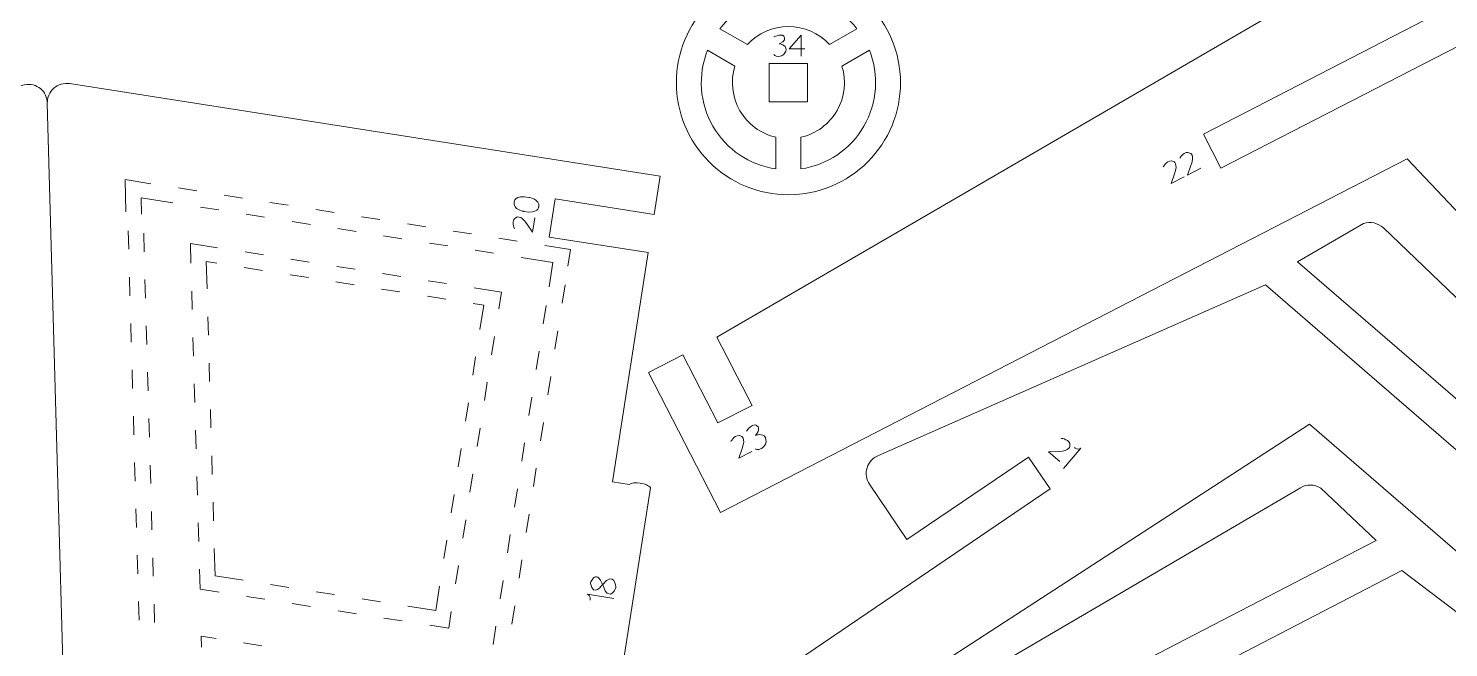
# Model space of a CAD drawing. Header units: centimetres. Extents: x -25 to 25, y -32.5 to 32.5.
# Drawn here: x -12.67 to -1.55, y -18.8 to -13.95 of the extents above; entities that cross this region are included whole.
import ezdxf

# ---------------------------------------------------------------- set-up
doc = ezdxf.new("R2010")
doc.units = ezdxf.units.CM
doc.header["$MEASUREMENT"] = 0
doc.layers.add('Capa 1', color=7, linetype='Continuous')

msp = doc.modelspace()

# ---------------------------------------------------------------- linework, layer by layer
at = {"layer": 'Capa 1', "color": 250, "lineweight": 9}
for points, knots in [([(-3.3292, -15.04239), (-3.3292, -15.04239), (-1.27881, -13.98638), (-1.27881, -13.98638), (-1.27881, -13.98638), (-1.27881, -13.98638), (1.3534, -15.99724), (1.3534, -15.99724), (1.3534, -15.99724), (1.39106, -16.0236), (1.41469, -16.06562), (1.41761, -16.11147), (1.41761, -16.11147), (1.42057, -16.15731), (1.40225, -16.20222), (1.36827, -16.23311), (1.36827, -16.23311), (1.36827, -16.23311), (0.98198, -16.58399), (0.98198, -16.58399), (0.98198, -16.58399), (0.98198, -16.58399), (0.20904, -15.73308), (0.20904, -15.73308), (0.20904, -15.73308), (0.20904, -15.73308), (-0.01494, -15.9365), (-0.01494, -15.9365), (-0.01494, -15.9365), (-0.01494, -15.9365), (2.42652, -18.62437), (2.42652, -18.62437), (2.42652, -18.62437), (2.42652, -18.62437), (1.97855, -19.03126), (1.97855, -19.03126), (1.97855, -19.03126), (1.97855, -19.03126), (-1.87023, -14.96733), (-1.87023, -14.96733), (-1.87023, -14.96733), (-1.87023, -14.96733), (-7.24819, -17.73714), (-7.24819, -17.73714), (-7.24819, -17.73714), (-7.24819, -17.73714), (-7.81326, -16.63999), (-7.81326, -16.63999), (-7.81326, -16.63999), (-7.81326, -16.63999), (-7.54541, -16.50204), (-7.54541, -16.50204), (-7.54541, -16.50204), (-7.54541, -16.50204), (-7.2701, -17.03659), (-7.2701, -17.03659), (-7.2701, -17.03659), (-7.2701, -17.03659), (-7.0022, -16.89862), (-7.0022, -16.89862), (-7.0022, -16.89862), (-7.0022, -16.89862), (-7.27752, -16.36406), (-7.27752, -16.36406), (-7.27752, -16.36406), (-7.27752, -16.36406), (-2.07196, -13.33673), (-2.07196, -13.33673), (-2.07196, -13.33673), (-2.02255, -13.30762), (-1.9608, -13.30904), (-1.9127, -13.34034), (-1.9127, -13.34034), (-1.9127, -13.34034), (-1.48051, -13.75142), (-1.48051, -13.75142), (-1.48051, -13.75142), (-1.48051, -13.75142), (-3.46713, -14.77458), (-3.46713, -14.77458), (-3.46713, -14.77458), (-3.46713, -14.77458), (-3.3292, -15.04239), (-3.3292, -15.04239)], [0, 0, 0, 0, 0.04545455, 0.04545455, 0.04545455, 0.04545455, 0.09090909, 0.09090909, 0.09090909, 0.09090909, 0.13636364, 0.13636364, 0.13636364, 0.13636364, 0.18181818, 0.18181818, 0.18181818, 0.18181818, 0.22727273, 0.22727273, 0.22727273, 0.22727273, 0.27272727, 0.27272727, 0.27272727, 0.27272727, 0.31818182, 0.31818182, 0.31818182, 0.31818182, 0.36363636, 0.36363636, 0.36363636, 0.36363636, 0.40909091, 0.40909091, 0.40909091, 0.40909091, 0.45454545, 0.45454545, 0.45454545, 0.45454545, 0.5, 0.5, 0.5, 0.5, 0.54545455, 0.54545455, 0.54545455, 0.54545455, 0.59090909, 0.59090909, 0.59090909, 0.59090909, 0.63636364, 0.63636364, 0.63636364, 0.63636364, 0.68181818, 0.68181818, 0.68181818, 0.68181818, 0.72727273, 0.72727273, 0.72727273, 0.72727273, 0.77272727, 0.77272727, 0.77272727, 0.77272727, 0.81818182, 0.81818182, 0.81818182, 0.81818182, 0.86363636, 0.86363636, 0.86363636, 0.86363636, 0.90909091, 0.90909091, 0.90909091, 0.90909091, 1, 1, 1, 1]), ([(-6.71706, -13.49369), (-6.95008, -13.49385), (-7.17339, -13.58652), (-7.33807, -13.75136), (-7.33807, -13.75136), (-7.50268, -13.9162), (-7.59512, -14.13859), (-7.59496, -14.37159), (-7.59496, -14.37159), (-7.59481, -14.60454), (-7.50214, -14.82792), (-7.3373, -14.99253), (-7.3373, -14.99253), (-7.17246, -15.15713), (-6.95008, -15.24958), (-6.71706, -15.24942), (-6.71706, -15.24942), (-6.48414, -15.24926), (-6.26074, -15.1566), (-6.09614, -14.99176), (-6.09614, -14.99176), (-5.93145, -14.82692), (-5.83909, -14.60454), (-5.83924, -14.37159), (-5.83924, -14.37159), (-5.8394, -14.13859), (-5.93207, -13.9152), (-6.09691, -13.75059), (-6.09691, -13.75059), (-6.26174, -13.58598), (-6.48414, -13.49354), (-6.71706, -13.49369)], [0, 0, 0, 0, 0.11111111, 0.11111111, 0.11111111, 0.11111111, 0.22222222, 0.22222222, 0.22222222, 0.22222222, 0.33333333, 0.33333333, 0.33333333, 0.33333333, 0.44444444, 0.44444444, 0.44444444, 0.44444444, 0.55555556, 0.55555556, 0.55555556, 0.55555556, 0.66666667, 0.66666667, 0.66666667, 0.66666667, 0.77777778, 0.77777778, 0.77777778, 0.77777778, 1, 1, 1, 1]), ([(-6.39525, -14.07312), (-6.39525, -14.07312), (-6.18063, -13.94917), (-6.18063, -13.94917), (-6.18063, -13.94917), (-6.31035, -13.78479), (-6.50832, -13.68889), (-6.71776, -13.68913), (-6.71776, -13.68913), (-6.92721, -13.68935), (-7.12416, -13.78449), (-7.25357, -13.94917), (-7.25357, -13.94917), (-7.25357, -13.94917), (-7.03897, -14.07312), (-7.03897, -14.07312), (-7.03897, -14.07312), (-6.95601, -13.98353), (-6.83947, -13.93261), (-6.71738, -13.93253), (-6.71738, -13.93253), (-6.59537, -13.93238), (-6.47828, -13.98369), (-6.39525, -14.07312)], [0, 0, 0, 0, 0.14285714, 0.14285714, 0.14285714, 0.14285714, 0.28571429, 0.28571429, 0.28571429, 0.28571429, 0.42857143, 0.42857143, 0.42857143, 0.42857143, 0.57142857, 0.57142857, 0.57142857, 0.57142857, 0.71428571, 0.71428571, 0.71428571, 0.71428571, 1, 1, 1, 1]), ([(-6.81466, -15.04738), (-7.02163, -15.01772), (-7.20359, -14.8947), (-7.30834, -14.71377), (-7.30834, -14.71377), (-7.4131, -14.53274), (-7.4285, -14.31244), (-7.35109, -14.11818), (-7.35109, -14.11818), (-7.35109, -14.11818), (-7.13649, -14.24204), (-7.13649, -14.24204), (-7.13649, -14.24204), (-7.17246, -14.35889), (-7.15814, -14.48545), (-7.09689, -14.59121), (-7.09689, -14.59121), (-7.03573, -14.69704), (-6.93382, -14.77245), (-6.81466, -14.79949), (-6.81466, -14.79949), (-6.81466, -14.79949), (-6.81466, -15.04738), (-6.81466, -15.04738)], [0, 0, 0, 0, 0.14285714, 0.14285714, 0.14285714, 0.14285714, 0.28571429, 0.28571429, 0.28571429, 0.28571429, 0.42857143, 0.42857143, 0.42857143, 0.42857143, 0.57142857, 0.57142857, 0.57142857, 0.57142857, 0.71428571, 0.71428571, 0.71428571, 0.71428571, 1, 1, 1, 1]), ([(-6.61955, -15.04738), (-6.41227, -15.01718), (-6.23024, -14.8937), (-6.12571, -14.71221), (-6.12571, -14.71221), (-6.02119, -14.53067), (-6.00517, -14.31259), (-6.08304, -14.11818), (-6.08304, -14.11818), (-6.08304, -14.11818), (-6.29772, -14.24204), (-6.29772, -14.24204), (-6.29772, -14.24204), (-6.26159, -14.35865), (-6.27569, -14.48507), (-6.3367, -14.59082), (-6.3367, -14.59082), (-6.39763, -14.69658), (-6.50054, -14.7723), (-6.61955, -14.79949), (-6.61955, -14.79949), (-6.61955, -14.79949), (-6.61955, -15.04738), (-6.61955, -15.04738)], [0, 0, 0, 0, 0.14285714, 0.14285714, 0.14285714, 0.14285714, 0.28571429, 0.28571429, 0.28571429, 0.28571429, 0.42857143, 0.42857143, 0.42857143, 0.42857143, 0.57142857, 0.57142857, 0.57142857, 0.57142857, 0.71428571, 0.71428571, 0.71428571, 0.71428571, 1, 1, 1, 1]), ([(-6.8671, -14.22155), (-6.8671, -14.22155), (-6.5671, -14.22155), (-6.5671, -14.22155), (-6.5671, -14.22155), (-6.5671, -14.22155), (-6.5671, -14.52155), (-6.5671, -14.52155), (-6.5671, -14.52155), (-6.5671, -14.52155), (-6.8671, -14.52155), (-6.8671, -14.52155), (-6.8671, -14.52155), (-6.8671, -14.52155), (-6.8671, -14.22155), (-6.8671, -14.22155)], [0, 0, 0, 0, 0.2, 0.2, 0.2, 0.2, 0.4, 0.4, 0.4, 0.4, 0.6, 0.6, 0.6, 0.6, 1, 1, 1, 1]), ([(-16.90226, -17.76501), (-16.90226, -17.76501), (-16.77272, -17.73727), (-16.77272, -17.73727), (-16.77272, -17.73727), (-16.77272, -17.73727), (-17.15297, -15.96196), (-17.15297, -15.96196), (-17.15297, -15.96196), (-17.15297, -15.96196), (-16.3837, -15.7972), (-16.3837, -15.7972), (-16.3837, -15.7972), (-16.3837, -15.7972), (-16.44707, -15.50133), (-16.44707, -15.50133), (-16.44707, -15.50133), (-16.44707, -15.50133), (-17.21635, -15.66609), (-17.21635, -15.66609), (-17.21635, -15.66609), (-17.21635, -15.66609), (-17.27973, -15.37019), (-17.27973, -15.37019), (-17.27973, -15.37019), (-17.27973, -15.37019), (-12.70029, -14.38932), (-12.70029, -14.38932), (-12.70029, -14.38932), (-12.65625, -14.37993), (-12.61036, -14.39064), (-12.57503, -14.41846), (-12.57503, -14.41846), (-12.53969, -14.44632), (-12.52369, -14.48827), (-12.52246, -14.53327)], [0, 0, 0, 0, 0.1, 0.1, 0.1, 0.1, 0.2, 0.2, 0.2, 0.2, 0.3, 0.3, 0.3, 0.3, 0.4, 0.4, 0.4, 0.4, 0.5, 0.5, 0.5, 0.5, 0.6, 0.6, 0.6, 0.6, 0.7, 0.7, 0.7, 0.7, 0.8, 0.8, 0.8, 0.8, 1, 1, 1, 1]), ([(-7.9651, -17.51708), (-7.9651, -17.51708), (-8.09598, -17.49656), (-8.09598, -17.49656), (-8.09598, -17.49656), (-8.09598, -17.49656), (-7.81474, -15.7029), (-7.81474, -15.7029), (-7.81474, -15.7029), (-7.81474, -15.7029), (-8.59196, -15.58103), (-8.59196, -15.58103), (-8.59196, -15.58103), (-8.59196, -15.58103), (-8.54509, -15.28211), (-8.54509, -15.28211), (-8.54509, -15.28211), (-8.54509, -15.28211), (-7.76787, -15.40397), (-7.76787, -15.40397), (-7.76787, -15.40397), (-7.76787, -15.40397), (-7.72099, -15.10501), (-7.72099, -15.10501), (-7.72099, -15.10501), (-7.72099, -15.10501), (-12.34776, -14.37954), (-12.34776, -14.37954), (-12.34776, -14.37954), (-12.39225, -14.37261), (-12.43748, -14.38584), (-12.47121, -14.41557), (-12.47121, -14.41557), (-12.50495, -14.44536), (-12.52374, -14.48827), (-12.52246, -14.53327), (-12.52246, -14.53327), (-12.52246, -14.53327), (-12.10097, -29.60773), (-12.10097, -29.60773), (-12.10097, -29.60773), (-12.09892, -29.68067), (-12.04526, -29.74172), (-11.9732, -29.75297), (-11.9732, -29.75297), (-11.9732, -29.75297), (-10.06467, -30.05222), (-10.06467, -30.05222), (-10.06467, -30.05222), (-10.06467, -30.05222), (-9.68968, -27.66067), (-9.68968, -27.66067), (-9.68968, -27.66067), (-9.68968, -27.66067), (-9.5588, -27.68119), (-9.5588, -27.68119)], [0, 0, 0, 0, 0.06666667, 0.06666667, 0.06666667, 0.06666667, 0.13333333, 0.13333333, 0.13333333, 0.13333333, 0.2, 0.2, 0.2, 0.2, 0.26666667, 0.26666667, 0.26666667, 0.26666667, 0.33333333, 0.33333333, 0.33333333, 0.33333333, 0.4, 0.4, 0.4, 0.4, 0.46666667, 0.46666667, 0.46666667, 0.46666667, 0.53333333, 0.53333333, 0.53333333, 0.53333333, 0.6, 0.6, 0.6, 0.6, 0.66666667, 0.66666667, 0.66666667, 0.66666667, 0.73333333, 0.73333333, 0.73333333, 0.73333333, 0.8, 0.8, 0.8, 0.8, 0.86666667, 0.86666667, 0.86666667, 0.86666667, 1, 1, 1, 1]), ([(-1.23595, -17.4628), (-1.23595, -17.4628), (-2.98087, -15.95464), (-2.98087, -15.95464), (-2.98087, -15.95464), (-2.98087, -15.95464), (-6.01181, -17.29084), (-6.01181, -17.29084), (-6.01181, -17.29084), (-6.05461, -17.30761), (-6.08745, -17.34291), (-6.10106, -17.38679), (-6.10106, -17.38679), (-6.11471, -17.43065), (-6.10746, -17.47861), (-6.08169, -17.51662), (-6.08169, -17.51662), (-6.08169, -17.51662), (-5.78864, -17.94842), (-5.78864, -17.94842), (-5.78864, -17.94842), (-5.78864, -17.94842), (-4.83742, -17.30292), (-4.83742, -17.30292), (-4.83742, -17.30292), (-4.83742, -17.30292), (-4.6675, -17.55326), (-4.6675, -17.55326), (-4.6675, -17.55326), (-4.6675, -17.55326), (-7.67209, -19.59234), (-7.67209, -19.59234), (-7.67209, -19.59234), (-7.67209, -19.59234), (-7.33225, -20.09308), (-7.33225, -20.09308), (-7.33225, -20.09308), (-7.33225, -20.09308), (-2.63645, -17.04708), (-2.63645, -17.04708), (-2.63645, -17.04708), (-2.63645, -17.04708), (1.94029, -21.00281), (1.94029, -21.00281), (1.94029, -21.00281), (1.94029, -21.00281), (2.74729, -20.06912), (2.74729, -20.06912), (2.74729, -20.06912), (2.74729, -20.06912), (2.51935, -19.8721), (2.51935, -19.8721), (2.51935, -19.8721), (2.51935, -19.8721), (2.12616, -20.32701), (2.12616, -20.32701), (2.12616, -20.32701), (2.12616, -20.32701), (1.89818, -20.12997), (1.89818, -20.12997), (1.89818, -20.12997), (1.89818, -20.12997), (2.29137, -19.67505), (2.29137, -19.67505), (2.29137, -19.67505), (2.29137, -19.67505), (-2.05729, -15.50951), (-2.05729, -15.50951), (-2.05729, -15.50951), (-2.09848, -15.46961), (-2.15884, -15.45648), (-2.21295, -15.4756), (-2.21295, -15.4756), (-2.21295, -15.4756), (-2.72961, -15.77364), (-2.72961, -15.77364), (-2.72961, -15.77364), (-2.72961, -15.77364), (-1.03896, -17.23489), (-1.03896, -17.23489), (-1.03896, -17.23489), (-1.03896, -17.23489), (-1.23595, -17.4628), (-1.23595, -17.4628)], [0, 0, 0, 0, 0.04545455, 0.04545455, 0.04545455, 0.04545455, 0.09090909, 0.09090909, 0.09090909, 0.09090909, 0.13636364, 0.13636364, 0.13636364, 0.13636364, 0.18181818, 0.18181818, 0.18181818, 0.18181818, 0.22727273, 0.22727273, 0.22727273, 0.22727273, 0.27272727, 0.27272727, 0.27272727, 0.27272727, 0.31818182, 0.31818182, 0.31818182, 0.31818182, 0.36363636, 0.36363636, 0.36363636, 0.36363636, 0.40909091, 0.40909091, 0.40909091, 0.40909091, 0.45454545, 0.45454545, 0.45454545, 0.45454545, 0.5, 0.5, 0.5, 0.5, 0.54545455, 0.54545455, 0.54545455, 0.54545455, 0.59090909, 0.59090909, 0.59090909, 0.59090909, 0.63636364, 0.63636364, 0.63636364, 0.63636364, 0.68181818, 0.68181818, 0.68181818, 0.68181818, 0.72727273, 0.72727273, 0.72727273, 0.72727273, 0.77272727, 0.77272727, 0.77272727, 0.77272727, 0.81818182, 0.81818182, 0.81818182, 0.81818182, 0.86363636, 0.86363636, 0.86363636, 0.86363636, 0.90909091, 0.90909091, 0.90909091, 0.90909091, 1, 1, 1, 1]), ([(-3.95944, -19.25311), (-3.95944, -19.25311), (-1.91229, -18.19082), (-1.91229, -18.19082), (-1.91229, -18.19082), (-1.91229, -18.19082), (0.72606, -20.19361), (0.72606, -20.19361), (0.72606, -20.19361), (0.7638, -20.21985), (0.78755, -20.2618), (0.79062, -20.30765), (0.79062, -20.30765), (0.79372, -20.35348), (0.77554, -20.39845), (0.74165, -20.42944), (0.74165, -20.42944), (0.74165, -20.42944), (0.35644, -20.78149), (0.35644, -20.78149), (0.35644, -20.78149), (0.35644, -20.78149), (-0.41911, -19.93296), (-0.41911, -19.93296), (-0.41911, -19.93296), (-0.41911, -19.93296), (-0.64246, -20.13706), (-0.64246, -20.13706), (-0.64246, -20.13706), (-0.64246, -20.13706), (1.80722, -22.81745), (1.80722, -22.81745), (1.80722, -22.81745), (1.80722, -22.81745), (1.3605, -23.22571), (1.3605, -23.22571), (1.3605, -23.22571), (1.3605, -23.22571), (-2.50071, -19.17358), (-2.50071, -19.17358), (-2.50071, -19.17358), (-2.50071, -19.17358), (-7.87017, -21.95984), (-7.87017, -21.95984), (-7.87017, -21.95984), (-7.87017, -21.95984), (-8.43859, -20.86443), (-8.43859, -20.86443), (-8.43859, -20.86443), (-8.43859, -20.86443), (-8.17116, -20.72566), (-8.17116, -20.72566), (-8.17116, -20.72566), (-8.17116, -20.72566), (-7.89422, -21.25937), (-7.89422, -21.25937), (-7.89422, -21.25937), (-7.89422, -21.25937), (-7.62675, -21.12057), (-7.62675, -21.12057), (-7.62675, -21.12057), (-7.62675, -21.12057), (-7.90369, -20.58686), (-7.90369, -20.58686), (-7.90369, -20.58686), (-7.90369, -20.58686), (-2.70744, -17.5436), (-2.70744, -17.5436), (-2.70744, -17.5436), (-2.65811, -17.51435), (-2.59636, -17.51558), (-2.54816, -17.54673), (-2.54816, -17.54673), (-2.54816, -17.54673), (-2.11472, -17.95648), (-2.11472, -17.95648), (-2.11472, -17.95648), (-2.11472, -17.95648), (-4.09819, -18.98572), (-4.09819, -18.98572), (-4.09819, -18.98572), (-4.09819, -18.98572), (-3.95944, -19.25311), (-3.95944, -19.25311)], [0, 0, 0, 0, 0.04545455, 0.04545455, 0.04545455, 0.04545455, 0.09090909, 0.09090909, 0.09090909, 0.09090909, 0.13636364, 0.13636364, 0.13636364, 0.13636364, 0.18181818, 0.18181818, 0.18181818, 0.18181818, 0.22727273, 0.22727273, 0.22727273, 0.22727273, 0.27272727, 0.27272727, 0.27272727, 0.27272727, 0.31818182, 0.31818182, 0.31818182, 0.31818182, 0.36363636, 0.36363636, 0.36363636, 0.36363636, 0.40909091, 0.40909091, 0.40909091, 0.40909091, 0.45454545, 0.45454545, 0.45454545, 0.45454545, 0.5, 0.5, 0.5, 0.5, 0.54545455, 0.54545455, 0.54545455, 0.54545455, 0.59090909, 0.59090909, 0.59090909, 0.59090909, 0.63636364, 0.63636364, 0.63636364, 0.63636364, 0.68181818, 0.68181818, 0.68181818, 0.68181818, 0.72727273, 0.72727273, 0.72727273, 0.72727273, 0.77272727, 0.77272727, 0.77272727, 0.77272727, 0.81818182, 0.81818182, 0.81818182, 0.81818182, 0.86363636, 0.86363636, 0.86363636, 0.86363636, 0.90909091, 0.90909091, 0.90909091, 0.90909091, 1, 1, 1, 1]), ([(-7.797, -17.54343), (-7.81258, -17.52683), (-7.84215, -17.51281), (-7.87744, -17.50728), (-7.87744, -17.50728), (-7.91272, -17.50175), (-7.94517, -17.50604), (-7.96508, -17.51708)], [0, 0, 0, 0, 0.33333333, 0.33333333, 0.33333333, 0.33333333, 1, 1, 1, 1])]:
    msp.add_open_spline(points, degree=3, knots=knots, dxfattribs=at)
at = {"layer": 'Capa 1', "color": 22, "lineweight": 5}
for points, knots in [([(-6.83091, -14.15076), (-6.83091, -14.15076), (-6.82458, -14.16694), (-6.79303, -14.16589), (-6.79303, -14.16589), (-6.77666, -14.16534), (-6.76493, -14.15949), (-6.75642, -14.15279), (-6.75642, -14.15279), (-6.73568, -14.13643), (-6.73461, -14.11101), (-6.73461, -14.11101), (-6.73461, -14.11101), (-6.73568, -14.07451), (-6.78926, -14.06747), (-6.78926, -14.06747), (-6.78926, -14.06747), (-6.73678, -14.04796), (-6.74761, -14.01984), (-6.74761, -14.01984), (-6.74761, -14.01984), (-6.75517, -13.97658), (-6.83091, -14.01333), (-6.83091, -14.01333)], [0, 0, 0, 0, 0.14285714, 0.14285714, 0.14285714, 0.14285714, 0.28571429, 0.28571429, 0.28571429, 0.28571429, 0.42857143, 0.42857143, 0.42857143, 0.42857143, 0.57142857, 0.57142857, 0.57142857, 0.57142857, 0.71428571, 0.71428571, 0.71428571, 0.71428571, 1, 1, 1, 1]), ([(-6.58818, -14.10831), (-6.58818, -14.10831), (-6.71041, -14.10831), (-6.71041, -14.10831), (-6.71041, -14.10831), (-6.71041, -14.10831), (-6.61847, -14.00012), (-6.61847, -14.00012), (-6.61847, -14.00012), (-6.61847, -14.00012), (-6.61741, -14.16458), (-6.61741, -14.16458)], [0, 0, 0, 0, 0.25, 0.25, 0.25, 0.25, 0.5, 0.5, 0.5, 0.5, 1, 1, 1, 1]), ([(-3.65145, -14.96366), (-3.65145, -14.96366), (-3.61517, -14.89907), (-3.57234, -14.92291), (-3.57234, -14.92291), (-3.57234, -14.92291), (-3.5307, -14.93622), (-3.56398, -15.02011)], [0, 0, 0, 0, 0.33333333, 0.33333333, 0.33333333, 0.33333333, 1, 1, 1, 1]), ([(-3.7811, -15.03043), (-3.7811, -15.03043), (-3.74481, -14.96584), (-3.70198, -14.98968), (-3.70198, -14.98968), (-3.70198, -14.98968), (-3.66035, -15.003), (-3.69362, -15.08688)], [0, 0, 0, 0, 0.33333333, 0.33333333, 0.33333333, 0.33333333, 1, 1, 1, 1]), ([(-3.69362, -15.08688), (-3.69362, -15.08688), (-3.72036, -15.16182), (-3.72036, -15.16182), (-3.72036, -15.16182), (-3.72036, -15.16182), (-3.61783, -15.10902), (-3.61783, -15.10902)], [0, 0, 0, 0, 0.33333333, 0.33333333, 0.33333333, 0.33333333, 1, 1, 1, 1]), ([(-3.56398, -15.02011), (-3.56398, -15.02011), (-3.59071, -15.09505), (-3.59071, -15.09505), (-3.59071, -15.09505), (-3.59071, -15.09505), (-3.48819, -15.04225), (-3.48819, -15.04225)], [0, 0, 0, 0, 0.33333333, 0.33333333, 0.33333333, 0.33333333, 1, 1, 1, 1]), ([(-8.67345, -15.34389), (-8.67345, -15.34389), (-8.67509, -15.40398), (-8.78965, -15.37993), (-8.78965, -15.37993), (-8.78965, -15.37993), (-8.87763, -15.36614), (-8.86592, -15.3063)], [0, 0, 0, 0, 0.33333333, 0.33333333, 0.33333333, 0.33333333, 1, 1, 1, 1]), ([(-8.86573, -15.30633), (-8.86573, -15.30633), (-8.86405, -15.2462), (-8.74955, -15.27021), (-8.74955, -15.27021), (-8.74955, -15.27021), (-8.66158, -15.28405), (-8.67323, -15.34392)], [0, 0, 0, 0, 0.33333333, 0.33333333, 0.33333333, 0.33333333, 1, 1, 1, 1]), ([(-8.86339, -15.51523), (-8.86339, -15.51523), (-8.89413, -15.44783), (-8.84961, -15.42732), (-8.84961, -15.42732), (-8.84961, -15.42732), (-8.81429, -15.40156), (-8.7662, -15.47792)], [0, 0, 0, 0, 0.33333333, 0.33333333, 0.33333333, 0.33333333, 1, 1, 1, 1]), ([(-8.7662, -15.47792), (-8.7662, -15.47792), (-8.72147, -15.54372), (-8.72147, -15.54372), (-8.72147, -15.54372), (-8.72147, -15.54372), (-8.70361, -15.42979), (-8.70361, -15.42979)], [0, 0, 0, 0, 0.33333333, 0.33333333, 0.33333333, 0.33333333, 1, 1, 1, 1]), ([(-7.1677, -17.18036), (-7.1677, -17.18036), (-7.13141, -17.11577), (-7.08858, -17.13961), (-7.08858, -17.13961), (-7.08858, -17.13961), (-7.04695, -17.15292), (-7.08022, -17.23681)], [0, 0, 0, 0, 0.33333333, 0.33333333, 0.33333333, 0.33333333, 1, 1, 1, 1]), ([(-6.97453, -17.23992), (-6.97453, -17.23992), (-6.95964, -17.25304), (-6.92814, -17.23546), (-6.92814, -17.23546), (-6.91179, -17.22635), (-6.90294, -17.21426), (-6.8978, -17.20301), (-6.8978, -17.20301), (-6.88529, -17.17554), (-6.8975, -17.14916), (-6.8975, -17.14916), (-6.8975, -17.14916), (-6.91769, -17.11264), (-6.97579, -17.13352), (-6.97579, -17.13352), (-6.97579, -17.13352), (-6.93269, -17.08625), (-6.9584, -17.06335), (-6.9584, -17.06335), (-6.9584, -17.06335), (-6.98872, -17.02336), (-7.04643, -17.10032), (-7.04643, -17.10032)], [0, 0, 0, 0, 0.14285714, 0.14285714, 0.14285714, 0.14285714, 0.28571429, 0.28571429, 0.28571429, 0.28571429, 0.42857143, 0.42857143, 0.42857143, 0.42857143, 0.57142857, 0.57142857, 0.57142857, 0.57142857, 0.71428571, 0.71428571, 0.71428571, 0.71428571, 1, 1, 1, 1]), ([(-7.08022, -17.23681), (-7.08022, -17.23681), (-7.10696, -17.31175), (-7.10696, -17.31175), (-7.10696, -17.31175), (-7.10696, -17.31175), (-7.00443, -17.25894), (-7.00443, -17.25894)], [0, 0, 0, 0, 0.33333333, 0.33333333, 0.33333333, 0.33333333, 1, 1, 1, 1]), ([(-4.58029, -17.15634), (-4.58029, -17.15634), (-4.50683, -17.1659), (-4.51296, -17.21453), (-4.51296, -17.21453), (-4.51296, -17.21453), (-4.50978, -17.25813), (-4.60002, -17.25857)], [0, 0, 0, 0, 0.33333333, 0.33333333, 0.33333333, 0.33333333, 1, 1, 1, 1]), ([(-4.60002, -17.25857), (-4.60002, -17.25857), (-4.67952, -17.26173), (-4.67952, -17.26173), (-4.67952, -17.26173), (-4.67952, -17.26173), (-4.59227, -17.33714), (-4.59227, -17.33714)], [0, 0, 0, 0, 0.33333333, 0.33333333, 0.33333333, 0.33333333, 1, 1, 1, 1]), ([(-8.17469, -18.303), (-8.17469, -18.303), (-8.24507, -18.40514), (-8.26847, -18.29309), (-8.26847, -18.29309), (-8.26847, -18.29309), (-8.22327, -18.14156), (-8.1522, -18.35111), (-8.1522, -18.35111), (-8.1522, -18.35111), (-8.10736, -18.42258), (-8.068, -18.32418), (-8.068, -18.32418), (-8.068, -18.32418), (-8.07826, -18.18753), (-8.17469, -18.303)], [0, 0, 0, 0, 0.2, 0.2, 0.2, 0.2, 0.4, 0.4, 0.4, 0.4, 0.6, 0.6, 0.6, 0.6, 1, 1, 1, 1])]:
    msp.add_open_spline(points, degree=3, knots=knots, dxfattribs=at)
at = {"layer": 'Capa 1', "color": 1, "lineweight": 9}
for points in [[(-11.71082, -15.16286), (-11.71082, -15.16286), (-11.9131, -15.13115), (-11.9131, -15.13115), (-11.9131, -15.13115), (-11.9131, -15.13115), (-11.90605, -15.38304), (-11.90605, -15.38304)], [(-11.53811, -15.31248), (-11.53811, -15.31248), (-11.78803, -15.2733), (-11.78803, -15.2733), (-11.78803, -15.2733), (-11.78803, -15.2733), (-11.78443, -15.40211), (-11.78443, -15.40211)], [(-11.18841, -15.66398), (-11.18841, -15.66398), (-11.40201, -15.63049), (-11.40201, -15.63049), (-11.40201, -15.63049), (-11.40201, -15.63049), (-11.39766, -15.78632), (-11.39766, -15.78632)], [(-8.44406, -15.80986), (-8.44406, -15.80986), (-8.42343, -15.67832), (-8.42343, -15.67832), (-8.42343, -15.67832), (-8.42343, -15.67832), (-8.62571, -15.6466), (-8.62571, -15.6466)], [(-11.19503, -15.78548), (-11.19503, -15.78548), (-11.27695, -15.77264), (-11.27695, -15.77264), (-11.27695, -15.77264), (-11.27695, -15.77264), (-11.27096, -15.98687), (-11.27096, -15.98687)], [(-8.59178, -15.97048), (-8.59178, -15.97048), (-8.56179, -15.77916), (-8.56179, -15.77916), (-8.56179, -15.77916), (-8.56179, -15.77916), (-8.8117, -15.73998), (-8.8117, -15.73998)], [(-8.98656, -16.144), (-8.98656, -16.144), (-8.96594, -16.01246), (-8.96594, -16.01246), (-8.96594, -16.01246), (-8.96594, -16.01246), (-9.17949, -15.97897), (-9.17949, -15.97897)], [(-9.13424, -16.30463), (-9.13424, -16.30463), (-9.10424, -16.11331), (-9.10424, -16.11331), (-9.10424, -16.11331), (-9.10424, -16.11331), (-9.18616, -16.10047), (-9.18616, -16.10047)], [(-11.21413, -18.01954), (-11.21413, -18.01954), (-11.20815, -18.23377), (-11.20815, -18.23377), (-11.20815, -18.23377), (-11.20815, -18.23377), (-10.98939, -18.26807), (-10.98939, -18.26807)], [(-11.33069, -18.18195), (-11.33069, -18.18195), (-11.32633, -18.33773), (-11.32633, -18.33773), (-11.32633, -18.33773), (-11.32633, -18.33773), (-11.17746, -18.36108), (-11.17746, -18.36108)], [(-11.20042, -18.72505), (-11.20042, -18.72505), (-11.31601, -18.70692), (-11.31601, -18.70692), (-11.31601, -18.70692), (-11.31601, -18.70692), (-11.31361, -18.79191), (-11.31361, -18.79191)]]:
    msp.add_open_spline(points, degree=3, knots=[0, 0, 0, 0, 0.33333333, 0.33333333, 0.33333333, 0.33333333, 1, 1, 1, 1], dxfattribs=at)
for points in [[(-11.35207, -15.21911), (-11.35207, -15.21911), (-11.49556, -15.19661), (-11.49556, -15.19661)], [(-11.17936, -15.36873), (-11.17936, -15.36873), (-11.32285, -15.34623), (-11.32285, -15.34623)], [(-10.99337, -15.27536), (-10.99337, -15.27536), (-11.13686, -15.25286), (-11.13686, -15.25286)], [(-10.63462, -15.33161), (-10.63462, -15.33161), (-10.77811, -15.30911), (-10.77811, -15.30911)], [(-8.54509, -15.28211), (-8.54509, -15.28211), (-8.59197, -15.58103), (-8.59197, -15.58103)], [(-10.82061, -15.42498), (-10.82061, -15.42498), (-10.9641, -15.40248), (-10.9641, -15.40248)], [(-10.46191, -15.48123), (-10.46191, -15.48123), (-10.6054, -15.45873), (-10.6054, -15.45873)], [(-10.27587, -15.38786), (-10.27587, -15.38786), (-10.41936, -15.36536), (-10.41936, -15.36536)], [(-9.91717, -15.4441), (-9.91717, -15.4441), (-10.06066, -15.4216), (-10.06066, -15.4216)], [(-11.88911, -15.53167), (-11.88911, -15.53167), (-11.88507, -15.67685), (-11.88507, -15.67685)], [(-11.76748, -15.55074), (-11.76748, -15.55074), (-11.76344, -15.69592), (-11.76344, -15.69592)], [(-10.10316, -15.53748), (-10.10316, -15.53748), (-10.24665, -15.51498), (-10.24665, -15.51498)], [(-9.74441, -15.59373), (-9.74441, -15.59373), (-9.8879, -15.57123), (-9.8879, -15.57123)], [(-9.55842, -15.50035), (-9.55842, -15.50035), (-9.70191, -15.47785), (-9.70191, -15.47785)], [(-9.19967, -15.5566), (-9.19967, -15.5566), (-9.34316, -15.5341), (-9.34316, -15.5341)], [(-9.38571, -15.64997), (-9.38571, -15.64997), (-9.5292, -15.62747), (-9.5292, -15.62747)], [(-9.02696, -15.70622), (-9.02696, -15.70622), (-9.17045, -15.68372), (-9.17045, -15.68372)], [(-8.84097, -15.61285), (-8.84097, -15.61285), (-8.98446, -15.59035), (-8.98446, -15.59035)], [(-10.82966, -15.72023), (-10.82966, -15.72023), (-10.9732, -15.69773), (-10.9732, -15.69773)], [(-10.47096, -15.77647), (-10.47096, -15.77647), (-10.61445, -15.75398), (-10.61445, -15.75398)], [(-11.87897, -15.89463), (-11.87897, -15.89463), (-11.87489, -16.03982), (-11.87489, -16.03982)], [(-10.83632, -15.84173), (-10.83632, -15.84173), (-10.97981, -15.81923), (-10.97981, -15.81923)], [(-10.47757, -15.89798), (-10.47757, -15.89798), (-10.62106, -15.87548), (-10.62106, -15.87548)], [(-10.11221, -15.83273), (-10.11221, -15.83273), (-10.2557, -15.81023), (-10.2557, -15.81023)], [(-9.75346, -15.88898), (-9.75346, -15.88898), (-9.89699, -15.86647), (-9.89699, -15.86647)], [(-11.75734, -15.9137), (-11.75734, -15.9137), (-11.7533, -16.05889), (-11.7533, -16.05889)], [(-11.39156, -16.0041), (-11.39156, -16.0041), (-11.38748, -16.14929), (-11.38748, -16.14929)], [(-10.11887, -15.95422), (-10.11887, -15.95422), (-10.26236, -15.93172), (-10.26236, -15.93172)], [(-9.76012, -16.01047), (-9.76012, -16.01047), (-9.90361, -15.98797), (-9.90361, -15.98797)], [(-9.39475, -15.94522), (-9.39475, -15.94522), (-9.53824, -15.92272), (-9.53824, -15.92272)], [(-8.48947, -16.09945), (-8.48947, -16.09945), (-8.46697, -15.95596), (-8.46697, -15.95596)], [(-9.40137, -16.06672), (-9.40137, -16.06672), (-9.54486, -16.04422), (-9.54486, -16.04422)], [(-8.63718, -16.26003), (-8.63718, -16.26003), (-8.61469, -16.11654), (-8.61469, -16.11654)], [(-11.26486, -16.20465), (-11.26486, -16.20465), (-11.26083, -16.34984), (-11.26083, -16.34984)], [(-11.86883, -16.2576), (-11.86883, -16.2576), (-11.86475, -16.40279), (-11.86475, -16.40279)], [(-11.7472, -16.27667), (-11.7472, -16.27667), (-11.74312, -16.42186), (-11.74312, -16.42186)], [(-8.54571, -16.45816), (-8.54571, -16.45816), (-8.52321, -16.31467), (-8.52321, -16.31467)], [(-11.38142, -16.36707), (-11.38142, -16.36707), (-11.37734, -16.51226), (-11.37734, -16.51226)], [(-9.04281, -16.50275), (-9.04281, -16.50275), (-9.02031, -16.35926), (-9.02031, -16.35926)], [(-11.25472, -16.56762), (-11.25472, -16.56762), (-11.25064, -16.71281), (-11.25064, -16.71281)], [(-9.19049, -16.66338), (-9.19049, -16.66338), (-9.16799, -16.51989), (-9.16799, -16.51989)], [(-8.69343, -16.61878), (-8.69343, -16.61878), (-8.67094, -16.47529), (-8.67094, -16.47529)], [(-11.85865, -16.62057), (-11.85865, -16.62057), (-11.85461, -16.76576), (-11.85461, -16.76576)], [(-11.73706, -16.63964), (-11.73706, -16.63964), (-11.73298, -16.78483), (-11.73298, -16.78483)], [(-8.60196, -16.81691), (-8.60196, -16.81691), (-8.57946, -16.67342), (-8.57946, -16.67342)], [(-11.37124, -16.73004), (-11.37124, -16.73004), (-11.3672, -16.87522), (-11.3672, -16.87522)], [(-9.09906, -16.86145), (-9.09906, -16.86145), (-9.07656, -16.71796), (-9.07656, -16.71796)], [(-9.24673, -17.02208), (-9.24673, -17.02208), (-9.22423, -16.87859), (-9.22423, -16.87859)], [(-8.74969, -16.97753), (-8.74969, -16.97753), (-8.72719, -16.83404), (-8.72719, -16.83404)], [(-11.84851, -16.98354), (-11.84851, -16.98354), (-11.84447, -17.12872), (-11.84447, -17.12872)], [(-11.72688, -17.00261), (-11.72688, -17.00261), (-11.72284, -17.1478), (-11.72284, -17.1478)], [(-11.24459, -16.93059), (-11.24459, -16.93059), (-11.2405, -17.07578), (-11.2405, -17.07578)], [(-11.3611, -17.09301), (-11.3611, -17.09301), (-11.35706, -17.23819), (-11.35706, -17.23819)], [(-9.15531, -17.2202), (-9.15531, -17.2202), (-9.13281, -17.07671), (-9.13281, -17.07671)], [(-8.65821, -17.17566), (-8.65821, -17.17566), (-8.63571, -17.03212), (-8.63571, -17.03212)], [(-9.30298, -17.38083), (-9.30298, -17.38083), (-9.28048, -17.23734), (-9.28048, -17.23734)], [(-8.80593, -17.33623), (-8.80593, -17.33623), (-8.78343, -17.19274), (-8.78343, -17.19274)], [(-11.83837, -17.34651), (-11.83837, -17.34651), (-11.83429, -17.4917), (-11.83429, -17.4917)], [(-11.2344, -17.29356), (-11.2344, -17.29356), (-11.23037, -17.43879), (-11.23037, -17.43879)], [(-11.71674, -17.36558), (-11.71674, -17.36558), (-11.7127, -17.51076), (-11.7127, -17.51076)], [(-11.35097, -17.45602), (-11.35097, -17.45602), (-11.34693, -17.6012), (-11.34693, -17.6012)], [(-9.21156, -17.57895), (-9.21156, -17.57895), (-9.18906, -17.43546), (-9.18906, -17.43546)], [(-8.71446, -17.53436), (-8.71446, -17.53436), (-8.69196, -17.39087), (-8.69196, -17.39087)], [(-8.86218, -17.69498), (-8.86218, -17.69498), (-8.83968, -17.55149), (-8.83968, -17.55149)], [(-11.22427, -17.65658), (-11.22427, -17.65658), (-11.22023, -17.80176), (-11.22023, -17.80176)], [(-9.35923, -17.73958), (-9.35923, -17.73958), (-9.33673, -17.59604), (-9.33673, -17.59604)], [(-11.82823, -17.70947), (-11.82823, -17.70947), (-11.82415, -17.85467), (-11.82415, -17.85467)], [(-11.7066, -17.72855), (-11.7066, -17.72855), (-11.70252, -17.87374), (-11.70252, -17.87374)], [(-9.2678, -17.93766), (-9.2678, -17.93766), (-9.2453, -17.79416), (-9.2453, -17.79416)], [(-8.77071, -17.89311), (-8.77071, -17.89311), (-8.74821, -17.74962), (-8.74821, -17.74962)], [(-11.34083, -17.81899), (-11.34083, -17.81899), (-11.33674, -17.96418), (-11.33674, -17.96418)], [(-9.41548, -18.09828), (-9.41548, -18.09828), (-9.39298, -17.95479), (-9.39298, -17.95479)], [(-8.91843, -18.05373), (-8.91843, -18.05373), (-8.89593, -17.91024), (-8.89593, -17.91024)], [(-11.81809, -18.07244), (-11.81809, -18.07244), (-11.81401, -18.21763), (-11.81401, -18.21763)], [(-11.69646, -18.09151), (-11.69646, -18.09151), (-11.69238, -18.2367), (-11.69238, -18.2367)], [(-8.82695, -18.25181), (-8.82695, -18.25181), (-8.80445, -18.10832), (-8.80445, -18.10832)], [(-9.32405, -18.2964), (-9.32405, -18.2964), (-9.30155, -18.15291), (-9.30155, -18.15291)], [(-10.77418, -18.30182), (-10.77418, -18.30182), (-10.63069, -18.32432), (-10.63069, -18.32432)], [(-9.47923, -18.50486), (-9.47923, -18.50486), (-9.44923, -18.31354), (-9.44923, -18.31354)], [(-8.97467, -18.41243), (-8.97467, -18.41243), (-8.95218, -18.26894), (-8.95218, -18.26894)], [(-11.80791, -18.43546), (-11.80791, -18.43546), (-11.80388, -18.58065), (-11.80388, -18.58065)], [(-11.68633, -18.45453), (-11.68633, -18.45453), (-11.68225, -18.59972), (-11.68225, -18.59972)], [(-10.9622, -18.39483), (-10.9622, -18.39483), (-10.81871, -18.41733), (-10.81871, -18.41733)], [(-10.60345, -18.45108), (-10.60345, -18.45108), (-10.45996, -18.47358), (-10.45996, -18.47358)], [(-10.41543, -18.35807), (-10.41543, -18.35807), (-10.27194, -18.38057), (-10.27194, -18.38057)], [(-10.05668, -18.41432), (-10.05668, -18.41432), (-9.91319, -18.43682), (-9.91319, -18.43682)], [(-10.24475, -18.50732), (-10.24475, -18.50732), (-10.10126, -18.52982), (-10.10126, -18.52982)], [(-9.886, -18.56358), (-9.886, -18.56358), (-9.74251, -18.58607), (-9.74251, -18.58607)], [(-9.69798, -18.47056), (-9.69798, -18.47056), (-9.47923, -18.50486), (-9.47923, -18.50486)], [(-9.37842, -18.64316), (-9.37842, -18.64316), (-9.3578, -18.51166), (-9.3578, -18.51166)], [(-8.8832, -18.61056), (-8.8832, -18.61056), (-8.8607, -18.46707), (-8.8607, -18.46707)], [(-9.52725, -18.61983), (-9.52725, -18.61983), (-9.37842, -18.64316), (-9.37842, -18.64316)], [(-9.03093, -18.77118), (-9.03093, -18.77118), (-9.00843, -18.62769), (-9.00843, -18.62769)], [(-10.84167, -18.7813), (-10.84167, -18.7813), (-10.98516, -18.7588), (-10.98516, -18.7588)]]:
    msp.add_open_spline(points, degree=3, dxfattribs=at)
at = {"layer": 'Capa 1', "color": 22, "lineweight": 5}
for points in [[(-4.42647, -17.23441), (-4.42647, -17.23441), (-4.56347, -17.39292), (-4.56347, -17.39292)], [(-4.47752, -17.22917), (-4.47752, -17.22917), (-4.44587, -17.25435), (-4.42647, -17.23441)], [(-8.26944, -18.42339), (-8.26944, -18.42339), (-8.26481, -18.38321), (-8.29199, -18.37729)], [(-8.29199, -18.37729), (-8.29199, -18.37729), (-8.08501, -18.40975), (-8.08501, -18.40975)]]:
    msp.add_open_spline(points, degree=3, dxfattribs=at)
at = {"layer": 'Capa 1', "color": 250, "lineweight": 9}
msp.add_open_spline([(-8.05949, -19.21753), (-8.05949, -19.21753), (-7.797, -17.54343), (-7.797, -17.54343)], degree=3, dxfattribs=at)

doc.saveas('drawing.dxf')
